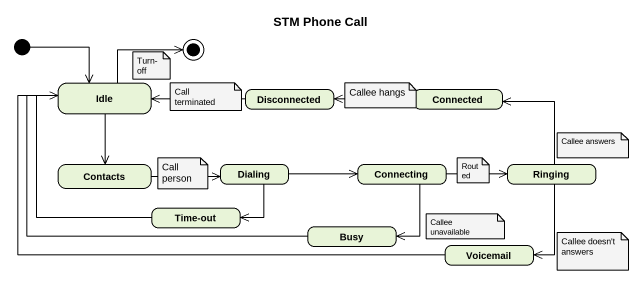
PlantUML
@startuml
title STM Phone Call
hide empty description
state Idle
state Disconnected
state Connected
state Contacts
state Dialing
state Connecting
state Ringing
state "Time-out" as Time_out
state Busy
state Voicemail
[*] --> Idle
Idle --> Contacts
Disconnected -left-> Idle
Connected -left-> Disconnected
Contacts -right-> Dialing
Dialing -right-> Connecting
Dialing --> Time_out
Connecting -right-> Ringing
Connecting --> Busy
Ringing -up-> Connected
Ringing --> Voicemail
Time_out -up-> Idle
Busy -left-> Idle
Voicemail -left-> Idle
Idle -right-> [*]
note as N1
  Turn-off
end note
note as N2
  Call terminated
end note
note as N3
  Callee hangs
end note
note as N4
  Callee answers
end note
note as N5
  Call person
end note
note as N6
  Routed
end note
note as N7
  Callee unavailable
end note
note as N8
  Callee doesn't answers
end note
@enduml
